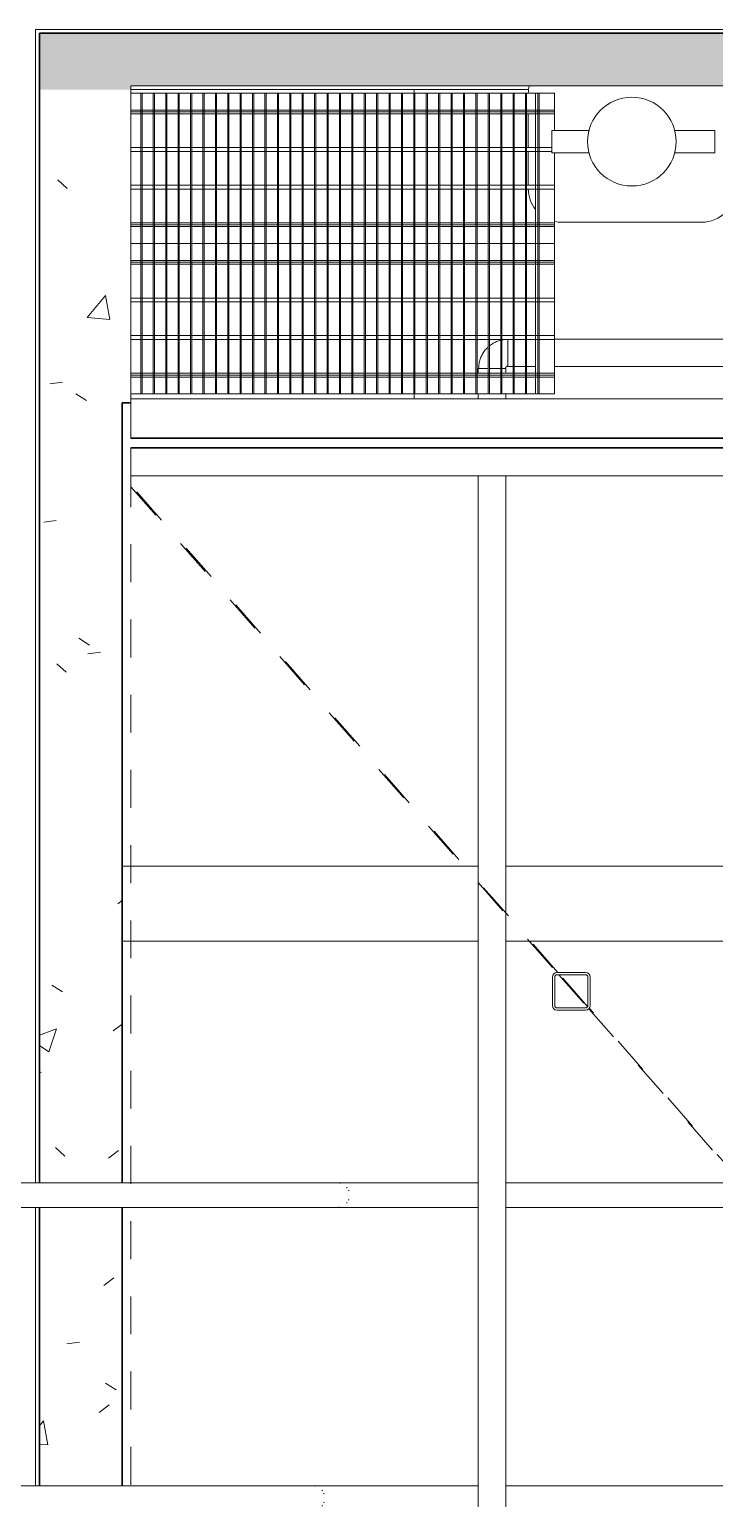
# Model space of a CAD drawing. Header units: metres. Extents: x -3 to 175, y -5 to 18.
# Drawn here: x 24.747 to 26.57, y 9.406 to 13.313 of the extents above; entities that cross this region are included whole.
import ezdxf

# ---------------------------------------------------------------- set-up
doc = ezdxf.new("R2010")
doc.units = ezdxf.units.M
doc.linetypes.add('Basculante', pattern=[0.003969, 0.002381, -0.001587])
for name, color, linetype, lineweight in [('A-GENM', 7, 'Continuous', 9), ('A-WALL', 7, 'Continuous', 9), ('A-WALL-PATT', 7, 'Continuous', 35), ('I-WALL', 7, 'Continuous', 9), ('P-PIPE', 7, 'Continuous', 9), ('S-BEAM', 7, 'Continuous', 9), ('S-COLS', 7, 'Continuous', 9)]:
    doc.layers.add(name, color=color, linetype=linetype, lineweight=lineweight)
pattern_1 = [(50, (30.7992, 0), (0.728738, -0.06376), [0.0762, -0.8382]), (355, (30.7992, 0), (-0.14097, 0.764224), [0.06096, -0.67056]), (100.451, (30.85994, -0.0053), (0.58777, 0.700469), [0.06476, -0.71236]), (46.184, (30.7992, 0.2032), (1.084314, -0.168175), [0.1143, -1.257]), (96.636, (30.8896, 0.1892), (0.94999, 0.989753), [0.09714, -1.069]), (351.184, (30.7992, 0.2032), (0.94969, 0.990147), [0.09144, -1.006]), (21, (30.9008, 0.1524), (0.606457, -0.409065), [0.0762, -0.8382]), (326, (30.9008, 0.1524), (0.247208, 0.73675), [0.06096, -0.67056]), (71.451, (30.95135, 0.1183), (0.85367, 0.327687), [0.06476, -0.71236]), (37.5, (30.7992, 0), (0.0123552, 0.3382243), [0.03353, -0.6289, 0.03353, -0.64719, -0.6731]), (37.5, (30.7992, 0), (0.0123552, 0.3382243), [-1.343, 0.03353, -0.63957]), (7.5, (30.7992, 0), (0.2672815, 0.4007255), [0.03353, -0.35458, 0.03353, -0.61366, -0.25654]), (7.5, (30.7992, 0), (0.2672815, 0.4007255), [-1.035, 0.03353, -0.22301]), (327.5, (30.57264, 0), (0.5423632, -0.0229212), [0.03353, -0.22047, 0.03353, -0.75895, -1.052]), (327.5, (30.57264, 0), (0.5423632, -0.0229212), [-1.046, 0.03353, -1.018]), (317.5, (30.47104, 0), (0.592516, 0.101701), [0.03353, -0.29667, 0.03353, -0.49276, -0.74676]), (317.5, (30.47104, 0), (0.592516, 0.101701), [-0.85649, 0.03353, -0.71323])]

# ---------------------------------------------------------------- blocks, each defined once
blk = doc.blocks.new('M_RVR_Grating - 0_40 x 1_15-2836585-N-Estancos')
at = {"layer": 'A-GENM'}
for p, q in [((-0.525, 0.2), (-0.5515, 0.2)), ((-0.5515, -0.2), (-0.5515, 0.2)), ((0.575, 0.2), (-0.5515, 0.2)), ((-0.5515, 0.2), (-0.5515, 0.15)), ((-0.522, 0.2), (-0.525, 0.2)), ((-0.525, 0.2), (-0.525, -0.2)), ((-0.525, -0.2), (-0.525, 0.2)), ((-0.522, -0.2), (-0.522, 0.2)), ((-0.489, 0.2), (-0.492, 0.2)), ((-0.492, 0.2), (-0.492, -0.2)), ((-0.489, -0.2), (-0.489, 0.2)), ((-0.456, 0.2), (-0.459, 0.2)), ((-0.459, 0.2), (-0.459, -0.2)), ((-0.456, -0.2), (-0.456, 0.2)), ((-0.423, 0.2), (-0.426, 0.2)), ((-0.426, 0.2), (-0.426, -0.2)), ((-0.423, -0.2), (-0.423, 0.2)), ((-0.39, 0.2), (-0.393, 0.2)), ((-0.393, 0.2), (-0.393, -0.2)), ((-0.39, -0.2), (-0.39, 0.2)), ((-0.357, 0.2), (-0.36, 0.2)), ((-0.36, 0.2), (-0.36, -0.2)), ((-0.357, -0.2), (-0.357, 0.2)), ((-0.324, 0.2), (-0.327, 0.2)), ((-0.327, 0.2), (-0.327, -0.2)), ((-0.324, -0.2), (-0.324, 0.2)), ((-0.291, 0.2), (-0.294, 0.2)), ((-0.294, 0.2), (-0.294, -0.2)), ((-0.291, -0.2), (-0.291, 0.2)), ((-0.258, 0.2), (-0.261, 0.2)), ((-0.261, 0.2), (-0.261, -0.2)), ((-0.258, -0.2), (-0.258, 0.2)), ((-0.225, 0.2), (-0.228, 0.2)), ((-0.228, 0.2), (-0.228, -0.2)), ((-0.225, -0.2), (-0.225, 0.2)), ((-0.192, 0.2), (-0.195, 0.2)), ((-0.195, 0.2), (-0.195, -0.2)), ((-0.192, -0.2), (-0.192, 0.2)), ((-0.159, 0.2), (-0.162, 0.2)), ((-0.162, 0.2), (-0.162, -0.2)), ((-0.159, -0.2), (-0.159, 0.2)), ((-0.126, 0.2), (-0.129, 0.2)), ((-0.129, 0.2), (-0.129, -0.2)), ((-0.126, -0.2), (-0.126, 0.2)), ((-0.093, 0.2), (-0.096, 0.2)), ((-0.096, 0.2), (-0.096, -0.2)), ((-0.093, -0.2), (-0.093, 0.2)), ((-0.06, 0.2), (-0.063, 0.2)), ((-0.063, 0.2), (-0.063, -0.2)), ((-0.06, -0.2), (-0.06, 0.2)), ((-0.027, 0.2), (-0.03, 0.2)), ((-0.03, 0.2), (-0.03, -0.2)), ((-0.027, -0.2), (-0.027, 0.2)), ((0.006, 0.2), (0.003, 0.2)), ((0.003, 0.2), (0.003, -0.2)), ((0.006, -0.2), (0.006, 0.2)), ((0.039, 0.2), (0.036, 0.2)), ((0.036, 0.2), (0.036, -0.2)), ((0.039, -0.2), (0.039, 0.2)), ((0.072, 0.2), (0.069, 0.2)), ((0.069, 0.2), (0.069, -0.2)), ((0.072, -0.2), (0.072, 0.2)), ((0.105, 0.2), (0.102, 0.2)), ((0.102, 0.2), (0.102, -0.2)), ((0.105, -0.2), (0.105, 0.2)), ((0.138, 0.2), (0.135, 0.2)), ((0.135, 0.2), (0.135, -0.2)), ((0.138, -0.2), (0.138, 0.2)), ((0.171, 0.2), (0.168, 0.2)), ((0.168, 0.2), (0.168, -0.2)), ((0.171, -0.2), (0.171, 0.2)), ((0.204, 0.2), (0.201, 0.2)), ((0.201, 0.2), (0.201, -0.2)), ((0.204, -0.2), (0.204, 0.2)), ((0.237, 0.2), (0.234, 0.2)), ((0.234, 0.2), (0.234, -0.2)), ((0.237, -0.2), (0.237, 0.2)), ((0.27, 0.2), (0.267, 0.2)), ((0.267, 0.2), (0.267, -0.2)), ((0.27, -0.2), (0.27, 0.2)), ((0.303, 0.2), (0.3, 0.2)), ((0.3, 0.2), (0.3, -0.1493)), ((0.303, -0.1493), (0.303, 0.2)), ((0.336, 0.2), (0.333, 0.2)), ((0.333, 0.2), (0.333, -0.1493)), ((0.336, -0.1493), (0.336, 0.2)), ((0.369, 0.2), (0.366, 0.2)), ((0.366, 0.2), (0.366, -0.1493)), ((0.369, -0.1493), (0.369, 0.2)), ((0.402, 0.2), (0.399, 0.2)), ((0.399, 0.2), (0.399, -0.1493)), ((0.402, -0.1493), (0.402, 0.2)), ((0.435, 0.2), (0.432, 0.2)), ((0.432, 0.2), (0.432, -0.1493)), ((0.435, -0.1493), (0.435, 0.2)), ((0.468, 0.2), (0.465, 0.2)), ((0.465, 0.2), (0.465, -0.1493)), ((0.468, -0.1493), (0.468, 0.2)), ((0.501, 0.2), (0.498, 0.2)), ((0.498, 0.2), (0.498, -0.1493)), ((0.501, -0.1493), (0.501, 0.2)), ((0.575, 0.2), (0.525, 0.2)), ((0.525, 0.2), (0.525, -0.2)), ((0.534, 0.2), (0.531, 0.2)), ((0.531, 0.2), (0.531, -0.2)), ((0.534, -0.2), (0.534, 0.2)), ((0.575, -0.2), (0.575, 0.2)), ((0.575, 0.15), (0.575, 0.2)), ((0.575, 0.155), (-0.5515, 0.155)), ((-0.5515, 0.15), (0.575, 0.15)), ((-0.5515, 0.145), (0.575, 0.145)), ((0.575, 0.055), (-0.5515, 0.055)), ((-0.5515, 0.045), (0.575, 0.045)), ((0.575, -0.045), (-0.5515, -0.045)), ((-0.5515, -0.055), (0.575, -0.055)), ((0.575, -0.145), (-0.5515, -0.145)), ((0.575, -0.15), (-0.5515, -0.15)), ((-0.5515, -0.15), (-0.5515, -0.2)), ((-0.5515, -0.155), (0.575, -0.155)), ((0.3, -0.15), (0.3, -0.2)), ((0.303, -0.2), (0.303, -0.15)), ((0.333, -0.15), (0.333, -0.2)), ((0.336, -0.2), (0.336, -0.15)), ((0.366, -0.15), (0.366, -0.2)), ((0.369, -0.2), (0.369, -0.15)), ((0.399, -0.1498), (0.399, -0.2)), ((0.402, -0.2), (0.402, -0.1498)), ((0.432, -0.1498), (0.432, -0.2)), ((0.435, -0.2), (0.435, -0.1498)), ((0.465, -0.1499), (0.465, -0.2)), ((0.468, -0.2), (0.468, -0.1499)), ((0.498, -0.1499), (0.498, -0.2)), ((0.501, -0.2), (0.501, -0.1499)), ((0.575, -0.2), (0.575, -0.15)), ((-0.5515, -0.2), (-0.525, -0.2)), ((-0.5515, -0.2), (0.575, -0.2)), ((-0.525, -0.2), (-0.522, -0.2)), ((-0.492, -0.2), (-0.489, -0.2)), ((-0.459, -0.2), (-0.456, -0.2)), ((-0.426, -0.2), (-0.423, -0.2)), ((-0.393, -0.2), (-0.39, -0.2)), ((-0.36, -0.2), (-0.357, -0.2)), ((-0.327, -0.2), (-0.324, -0.2)), ((-0.294, -0.2), (-0.291, -0.2)), ((-0.261, -0.2), (-0.258, -0.2)), ((-0.228, -0.2), (-0.225, -0.2)), ((-0.195, -0.2), (-0.192, -0.2)), ((-0.162, -0.2), (-0.159, -0.2)), ((-0.129, -0.2), (-0.126, -0.2)), ((-0.096, -0.2), (-0.093, -0.2)), ((-0.063, -0.2), (-0.06, -0.2)), ((-0.03, -0.2), (-0.027, -0.2)), ((0.003, -0.2), (0.006, -0.2)), ((0.036, -0.2), (0.039, -0.2)), ((0.069, -0.2), (0.072, -0.2)), ((0.102, -0.2), (0.105, -0.2)), ((0.135, -0.2), (0.138, -0.2)), ((0.168, -0.2), (0.171, -0.2)), ((0.201, -0.2), (0.204, -0.2)), ((0.234, -0.2), (0.237, -0.2)), ((0.267, -0.2), (0.27, -0.2)), ((0.3, -0.2), (0.303, -0.2)), ((0.333, -0.2), (0.336, -0.2)), ((0.366, -0.2), (0.369, -0.2)), ((0.399, -0.2), (0.402, -0.2)), ((0.432, -0.2), (0.435, -0.2)), ((0.465, -0.2), (0.468, -0.2)), ((0.498, -0.2), (0.501, -0.2)), ((0.525, -0.2), (0.575, -0.2)), ((0.531, -0.2), (0.534, -0.2))]:
    blk.add_line(p, q, dxfattribs=at)
blk = doc.blocks.new('M_RVR_Grating - 0_40 x 1_15-2836283-N-Estancos')
at = {"layer": 'A-GENM'}
for p, q in [((-0.525, 0.2), (-0.5515, 0.2)), ((-0.5515, -0.05), (-0.5515, 0.2)), ((0.575, 0.2), (-0.5515, 0.2)), ((-0.5515, 0.2), (-0.5515, 0.15)), ((-0.525, 0.2), (-0.525, -0.05)), ((-0.522, 0.2), (-0.525, 0.2)), ((-0.525, -0.05), (-0.525, 0.2)), ((-0.522, -0.05), (-0.522, 0.2)), ((-0.492, 0.2), (-0.492, -0.05)), ((-0.489, 0.2), (-0.492, 0.2)), ((-0.489, -0.05), (-0.489, 0.2)), ((-0.459, 0.2), (-0.459, -0.05)), ((-0.456, 0.2), (-0.459, 0.2)), ((-0.456, -0.05), (-0.456, 0.2)), ((-0.426, 0.2), (-0.426, -0.05)), ((-0.423, 0.2), (-0.426, 0.2)), ((-0.423, -0.05), (-0.423, 0.2)), ((-0.393, 0.2), (-0.393, -0.05)), ((-0.39, 0.2), (-0.393, 0.2)), ((-0.39, -0.05), (-0.39, 0.2)), ((-0.36, 0.2), (-0.36, -0.05)), ((-0.357, 0.2), (-0.36, 0.2)), ((-0.357, -0.05), (-0.357, 0.2)), ((-0.327, 0.2), (-0.327, -0.05)), ((-0.324, 0.2), (-0.327, 0.2)), ((-0.324, -0.05), (-0.324, 0.2)), ((-0.294, 0.2), (-0.294, -0.05)), ((-0.291, 0.2), (-0.294, 0.2)), ((-0.291, -0.05), (-0.291, 0.2)), ((-0.261, 0.2), (-0.261, -0.05)), ((-0.258, 0.2), (-0.261, 0.2)), ((-0.258, -0.05), (-0.258, 0.2)), ((-0.228, 0.2), (-0.228, -0.05)), ((-0.225, 0.2), (-0.228, 0.2)), ((-0.225, -0.05), (-0.225, 0.2)), ((-0.195, 0.2), (-0.195, -0.05)), ((-0.192, 0.2), (-0.195, 0.2)), ((-0.192, -0.05), (-0.192, 0.2)), ((-0.162, 0.2), (-0.162, -0.05)), ((-0.159, 0.2), (-0.162, 0.2)), ((-0.159, -0.05), (-0.159, 0.2)), ((-0.129, 0.2), (-0.129, -0.05)), ((-0.126, 0.2), (-0.129, 0.2)), ((-0.126, -0.05), (-0.126, 0.2)), ((-0.096, 0.2), (-0.096, -0.05)), ((-0.093, 0.2), (-0.096, 0.2)), ((-0.093, -0.05), (-0.093, 0.2)), ((-0.063, 0.2), (-0.063, -0.05)), ((-0.06, 0.2), (-0.063, 0.2)), ((-0.06, -0.05), (-0.06, 0.2)), ((-0.03, 0.2), (-0.03, -0.05)), ((-0.027, 0.2), (-0.03, 0.2)), ((-0.027, -0.05), (-0.027, 0.2)), ((0.003, 0.2), (0.003, -0.05)), ((0.006, 0.2), (0.003, 0.2)), ((0.006, -0.05), (0.006, 0.2)), ((0.036, 0.2), (0.036, -0.05)), ((0.039, 0.2), (0.036, 0.2)), ((0.039, -0.05), (0.039, 0.2)), ((0.069, 0.2), (0.069, -0.05)), ((0.072, 0.2), (0.069, 0.2)), ((0.072, -0.05), (0.072, 0.2)), ((0.102, 0.2), (0.102, -0.05)), ((0.105, 0.2), (0.102, 0.2)), ((0.105, -0.05), (0.105, 0.2)), ((0.135, 0.2), (0.135, -0.05)), ((0.138, 0.2), (0.135, 0.2)), ((0.138, -0.05), (0.138, 0.2)), ((0.168, 0.2), (0.168, -0.05)), ((0.171, 0.2), (0.168, 0.2)), ((0.171, -0.05), (0.171, 0.2)), ((0.201, 0.2), (0.201, -0.05)), ((0.204, 0.2), (0.201, 0.2)), ((0.204, -0.05), (0.204, 0.2)), ((0.234, 0.2), (0.234, -0.05)), ((0.237, 0.2), (0.234, 0.2)), ((0.237, -0.05), (0.237, 0.2)), ((0.267, 0.2), (0.267, -0.05)), ((0.27, 0.2), (0.267, 0.2)), ((0.27, -0.05), (0.27, 0.2)), ((0.3, 0.2), (0.3, -0.05)), ((0.303, 0.2), (0.3, 0.2)), ((0.303, -0.05), (0.303, 0.2)), ((0.333, 0.2), (0.333, -0.05)), ((0.336, 0.2), (0.333, 0.2)), ((0.336, -0.05), (0.336, 0.2)), ((0.366, 0.2), (0.366, -0.05)), ((0.369, 0.2), (0.366, 0.2)), ((0.369, -0.05), (0.369, 0.2)), ((0.399, 0.2), (0.399, -0.2)), ((0.402, 0.2), (0.399, 0.2)), ((0.402, -0.2), (0.402, 0.2)), ((0.432, 0.2), (0.432, -0.2)), ((0.435, 0.2), (0.432, 0.2)), ((0.435, -0.2), (0.435, 0.2)), ((0.465, 0.2), (0.465, -0.2)), ((0.468, 0.2), (0.465, 0.2)), ((0.468, -0.2), (0.468, 0.2)), ((0.498, 0.2), (0.498, -0.2)), ((0.501, 0.2), (0.498, 0.2)), ((0.501, -0.2), (0.501, 0.2)), ((0.525, 0.2), (0.525, -0.2)), ((0.575, 0.2), (0.525, 0.2)), ((0.531, 0.2), (0.531, -0.2)), ((0.534, 0.2), (0.531, 0.2)), ((0.534, -0.2), (0.534, 0.2)), ((0.575, 0.101), (0.575, 0.2)), ((0.575, 0.15), (0.575, 0.2)), ((0.575, 0.155), (-0.5515, 0.155)), ((-0.5515, 0.15), (0.575, 0.15)), ((-0.5515, 0.145), (0.575, 0.145)), ((0.5677, 0.055), (-0.5515, 0.055)), ((-0.5515, 0.045), (0.5677, 0.045)), ((0.575, -0.05), (0.575, 0.041)), ((0.575, -0.045), (-0.5515, -0.045)), ((-0.5515, -0.05), (-0.5515, -0.05)), ((-0.5515, -0.2), (-0.5515, -0.05)), ((-0.5515, -0.055), (0.575, -0.055)), ((-0.525, -0.05), (-0.525, -0.2)), ((-0.525, -0.2), (-0.525, -0.05)), ((-0.522, -0.2), (-0.522, -0.05)), ((-0.492, -0.05), (-0.492, -0.2)), ((-0.489, -0.2), (-0.489, -0.05)), ((-0.459, -0.05), (-0.459, -0.2)), ((-0.456, -0.2), (-0.456, -0.05)), ((-0.426, -0.05), (-0.426, -0.2)), ((-0.423, -0.2), (-0.423, -0.05)), ((-0.393, -0.05), (-0.393, -0.2)), ((-0.39, -0.2), (-0.39, -0.05)), ((-0.36, -0.05), (-0.36, -0.2)), ((-0.357, -0.2), (-0.357, -0.05)), ((-0.327, -0.05), (-0.327, -0.2)), ((-0.324, -0.2), (-0.324, -0.05)), ((-0.294, -0.05), (-0.294, -0.2)), ((-0.291, -0.2), (-0.291, -0.05)), ((-0.261, -0.05), (-0.261, -0.2)), ((-0.258, -0.2), (-0.258, -0.05)), ((-0.228, -0.05), (-0.228, -0.2)), ((-0.225, -0.2), (-0.225, -0.05)), ((-0.195, -0.05), (-0.195, -0.2)), ((-0.192, -0.2), (-0.192, -0.05)), ((-0.162, -0.05), (-0.162, -0.2)), ((-0.159, -0.2), (-0.159, -0.05)), ((-0.129, -0.05), (-0.129, -0.2)), ((-0.126, -0.2), (-0.126, -0.05)), ((-0.096, -0.05), (-0.096, -0.2)), ((-0.093, -0.2), (-0.093, -0.05)), ((-0.063, -0.05), (-0.063, -0.2)), ((-0.06, -0.2), (-0.06, -0.05)), ((-0.03, -0.05), (-0.03, -0.2)), ((-0.027, -0.2), (-0.027, -0.05)), ((0.003, -0.05), (0.003, -0.2)), ((0.006, -0.2), (0.006, -0.05)), ((0.036, -0.05), (0.036, -0.2)), ((0.039, -0.2), (0.039, -0.05)), ((0.069, -0.05), (0.069, -0.2)), ((0.072, -0.2), (0.072, -0.05)), ((0.102, -0.05), (0.102, -0.2)), ((0.105, -0.2), (0.105, -0.05)), ((0.135, -0.05), (0.135, -0.2)), ((0.138, -0.2), (0.138, -0.05)), ((0.168, -0.05), (0.168, -0.2)), ((0.171, -0.2), (0.171, -0.05)), ((0.201, -0.05), (0.201, -0.2)), ((0.204, -0.2), (0.204, -0.05)), ((0.234, -0.05), (0.234, -0.2)), ((0.237, -0.2), (0.237, -0.05)), ((0.267, -0.05), (0.267, -0.2)), ((0.27, -0.2), (0.27, -0.05)), ((0.3, -0.05), (0.3, -0.2)), ((0.303, -0.2), (0.303, -0.05)), ((0.333, -0.05), (0.333, -0.2)), ((0.336, -0.2), (0.336, -0.05)), ((0.366, -0.05), (0.366, -0.2)), ((0.369, -0.2), (0.369, -0.05)), ((0.575, -0.05), (0.575, -0.05)), ((0.575, -0.2), (0.575, -0.05)), ((0.575, -0.145), (-0.5515, -0.145)), ((0.575, -0.15), (-0.5515, -0.15)), ((-0.5515, -0.15), (-0.5515, -0.2)), ((-0.5515, -0.155), (0.575, -0.155)), ((0.575, -0.2), (0.575, -0.15)), ((-0.5515, -0.2), (-0.525, -0.2)), ((-0.5515, -0.2), (0.575, -0.2)), ((-0.525, -0.2), (-0.522, -0.2)), ((-0.492, -0.2), (-0.489, -0.2)), ((-0.459, -0.2), (-0.456, -0.2)), ((-0.426, -0.2), (-0.423, -0.2)), ((-0.393, -0.2), (-0.39, -0.2)), ((-0.36, -0.2), (-0.357, -0.2)), ((-0.327, -0.2), (-0.324, -0.2)), ((-0.294, -0.2), (-0.291, -0.2)), ((-0.261, -0.2), (-0.258, -0.2)), ((-0.228, -0.2), (-0.225, -0.2)), ((-0.195, -0.2), (-0.192, -0.2)), ((-0.162, -0.2), (-0.159, -0.2)), ((-0.129, -0.2), (-0.126, -0.2)), ((-0.096, -0.2), (-0.093, -0.2)), ((-0.063, -0.2), (-0.06, -0.2)), ((-0.03, -0.2), (-0.027, -0.2)), ((0.003, -0.2), (0.006, -0.2)), ((0.036, -0.2), (0.039, -0.2)), ((0.069, -0.2), (0.072, -0.2)), ((0.102, -0.2), (0.105, -0.2)), ((0.135, -0.2), (0.138, -0.2)), ((0.168, -0.2), (0.171, -0.2)), ((0.201, -0.2), (0.204, -0.2)), ((0.234, -0.2), (0.237, -0.2)), ((0.267, -0.2), (0.27, -0.2)), ((0.3, -0.2), (0.303, -0.2)), ((0.333, -0.2), (0.336, -0.2)), ((0.366, -0.2), (0.369, -0.2)), ((0.399, -0.2), (0.402, -0.2)), ((0.432, -0.2), (0.435, -0.2)), ((0.465, -0.2), (0.468, -0.2)), ((0.498, -0.2), (0.501, -0.2)), ((0.525, -0.2), (0.575, -0.2)), ((0.531, -0.2), (0.534, -0.2))]:
    blk.add_line(p, q, dxfattribs=at)
blk = doc.blocks.new('Bolardo - Bolardo-V11-N-Estancos')
at = {"layer": 'A-GENM'}
for p, q in [((0.2689, 0.1452), (-0.2765, 0.1452)), ((0.2717, 0.1229), (0.2717, -0.1278)), ((-0.2793, 0.071), (-0.2793, -0.0193)), ((-0.1171, 0.0268), (-0.2169, 0.0268)), ((-0.2169, -0.0332), (-0.2169, 0.0268)), ((0.2173, 0.0268), (0.1094, 0.0268)), ((0.2173, 0.0268), (0.2173, -0.0332)), ((-0.2793, -0.029), (-0.2793, -0.1193)), ((-0.2169, -0.0332), (-0.1171, -0.0332)), ((0.1094, -0.0332), (0.2173, -0.0332)), ((0.1817, -0.2178), (-0.1893, -0.2178))]:
    blk.add_line(p, q, dxfattribs=at)
for centre, radius, start, end in [((-0.1893, 0.1229), 0.09, 165.6795, 178.1686), ((0.1817, 0.1229), 0.09, 0, 14.3205), ((-0.0038, -0.0032), 0.118, 90, 270), ((-0.0038, -0.0032), 0.118, 0, 90), ((-0.0038, -0.0032), 0.118, 270, 0), ((-0.1893, -0.1278), 0.09, 180.7788, 218.2734), ((0.1817, -0.1278), 0.09, 270, 0), ((-0.1893, -0.1278), 0.09, 256.8636, 270)]:
    blk.add_arc(centre, radius, start, end, dxfattribs=at)
blk = doc.blocks.new('M_Estanque Alimentación-2 - M_Estanque Alimentación-2-3172305-N-Estancos')
at = {"layer": 'A-GENM', "color": 9, "linetype": 'Basculante', "true_color": 0xc0c0c0}
for p, q in [((-2.5594, 2.378), (2.6989, 2.378)), ((-2.5586, 2.378), (2.6943, 2.378)), ((2.6943, 2.378), (1.4025, 1.2447)), ((1.4026, 1.2422), (2.6989, 2.378)), ((2.6943, 2.378), (2.7233, 2.378)), ((2.7233, 2.378), (2.6989, 2.378)), ((1.3966, 1.2396), (1.3108, 1.1643)), ((1.3125, 1.1633), (1.3966, 1.237)), ((0.0917, 0.0935), (1.3078, 1.1591)), ((1.3065, 1.1605), (0.1017, 0.1035))]:
    blk.add_line(p, q, dxfattribs=at)
blk = doc.blocks.new('FCA_N_Columna de acero - 100x100mm-V29-N-Estancos')
at = {"layer": 'S-COLS'}
for p, q in [((-0.038, 0.05), (0.038, 0.05)), ((0.038, 0.044), (-0.038, 0.044)), ((-0.05, -0.038), (-0.05, 0.038)), ((-0.044, 0.038), (-0.044, -0.038)), ((0.044, -0.038), (0.044, 0.038)), ((0.05, 0.038), (0.05, -0.038)), ((-0.038, -0.044), (0.038, -0.044)), ((0.038, -0.05), (-0.038, -0.05))]:
    blk.add_line(p, q, dxfattribs=at)
for centre, radius, start, end in [((-0.038, 0.038), 0.012, 90, 180), ((-0.038, 0.038), 0.006, 90, 180), ((0.038, 0.038), 0.012, 360, 90), ((0.038, 0.038), 0.006, 360, 90), ((-0.038, -0.038), 0.012, 180, 270), ((-0.038, -0.038), 0.006, 180, 270), ((0.038, -0.038), 0.012, 270, 360), ((0.038, -0.038), 0.006, 270, 360)]:
    blk.add_arc(centre, radius, start, end, dxfattribs=at)
blk = doc.blocks.new('M_Tramo tube Alim-01 - M_Tramo tube Alim-01-V37-N-Estancos')
at = {"layer": 'P-PIPE'}
for p, q in [((-0.065, 0), (-0.065, -0.387)), ((0, -0.387), (0, 0))]:
    blk.add_line(p, q, dxfattribs=at)
at = {"layer": 'P-PIPE', "flags": 128}
for points in [[(-0.065, -1.0569), (-0.065, -1.0492), (-0.065, -1.0107), (-0.065, -0.9714), (-0.065, -0.9313), (-0.065, -0.8904), (-0.065, -0.8488), (-0.065, -0.8065), (-0.065, -0.7638), (-0.065, -0.7205), (-0.065, -0.6768), (-0.065, -0.6327), (-0.065, -0.5884), (-0.065, -0.5438), (-0.065, -0.4991), (-0.065, -0.4544), (-0.065, -0.4096), (-0.065, -0.387)], [(0, -0.387), (0, -0.4318), (0, -0.4765), (0, -0.5213), (0, -0.5659), (0, -0.6104), (0, -0.6546), (0, -0.6985), (0, -0.742), (0, -0.785), (0, -0.8275), (0, -0.8695), (0, -0.9107), (0, -0.9513), (0, -0.991), (0, -1.0299), (0, -1.0569)], [(-0.065, -1.5707), (-0.065, -1.5656), (-0.065, -1.5588), (-0.065, -1.5503), (-0.065, -1.54), (-0.065, -1.5279), (-0.065, -1.5142), (-0.065, -1.4987), (-0.065, -1.4816), (-0.065, -1.4628), (-0.065, -1.4425), (-0.065, -1.4205), (-0.065, -1.397), (-0.065, -1.372), (-0.065, -1.3456), (-0.065, -1.3177), (-0.065, -1.2884), (-0.065, -1.2578), (-0.065, -1.2259), (-0.065, -1.1928), (-0.065, -1.1586), (-0.065, -1.1299)], [(0, -1.1299), (0, -1.1408), (0, -1.1757), (0, -1.2094), (0, -1.2419), (0, -1.2731), (0, -1.3031), (0, -1.3317), (0, -1.3589), (0, -1.3846), (0, -1.4088), (0, -1.4316), (0, -1.4527), (0, -1.4723), (0, -1.4903), (0, -1.5066), (0, -1.5212), (0, -1.5341), (0, -1.5453), (0, -1.5547), (0, -1.5624), (0, -1.5683), (0, -1.5707)], [(-0.065, -1.5707), (-0.065, -1.5718), (-0.065, -1.5754), (-0.065, -1.5813), (-0.065, -1.5895), (-0.065, -1.6), (-0.065, -1.6129), (-0.065, -1.6281), (-0.065, -1.6455), (-0.065, -1.6651), (-0.065, -1.687), (-0.065, -1.7111), (-0.065, -1.7372), (-0.065, -1.7655), (-0.065, -1.7958), (-0.065, -1.8281), (-0.065, -1.8624), (-0.065, -1.8985), (-0.065, -1.9365), (-0.065, -1.9763), (-0.065, -2.0178), (-0.065, -2.0539)], [(0, -2.0539), (0, -2.0169), (0, -1.9755), (0, -1.9358), (0, -1.8978), (0, -1.8617), (0, -1.8275), (0, -1.7952), (0, -1.7649), (0, -1.7367), (0, -1.7106), (0, -1.6866), (0, -1.6647), (0, -1.6451), (0, -1.6277), (0, -1.6126), (0, -1.5998), (0, -1.5893), (0, -1.5811), (0, -1.5753), (0, -1.5718), (0, -1.5707)], [(-0.065, -2.0539), (-0.065, -2.0609), (-0.065, -2.1056), (-0.065, -2.1517), (-0.065, -2.1994), (-0.065, -2.2483), (-0.065, -2.2986), (-0.065, -2.35), (-0.065, -2.4026), (-0.065, -2.4561), (-0.065, -2.5106), (-0.065, -2.566), (-0.065, -2.6222), (-0.065, -2.679), (-0.065, -2.7364), (-0.065, -2.7943), (-0.065, -2.8526), (-0.065, -2.91)], [(0, -2.91), (0, -2.8514), (0, -2.7931), (0, -2.7352), (0, -2.6778), (0, -2.621), (0, -2.5649), (0, -2.5096), (0, -2.4551), (0, -2.4015), (0, -2.349), (0, -2.2976), (0, -2.2473), (0, -2.1984), (0, -2.1508), (0, -2.1047), (0, -2.06), (0, -2.0539)]]:
    blk.add_lwpolyline(points, dxfattribs=at)
at = {"layer": 'P-PIPE'}
for start_param, end_param in [(1.570796, 4.712389), (4.712389, 7.853982)]:
    blk.add_ellipse((-0.0325, -2.91), major_axis=(0.0325, 0), ratio=0.091457, start_param=start_param, end_param=end_param, dxfattribs=at)
for points in [[(-0.0325, -0.3881), (-0.0363, -0.3881), (-0.0438, -0.388), (-0.0538, -0.3878), (-0.0612, -0.3876), (-0.0652, -0.3872), (-0.0652, -0.387), (-0.0645, -0.3869)], [(-0.0005, -0.3869), (0.0002, -0.387), (0.0002, -0.3872), (-0.0038, -0.3876), (-0.0112, -0.3878), (-0.0212, -0.388), (-0.0287, -0.3881), (-0.0325, -0.3881)], [(-0.0519, -1.5446), (-0.0524, -1.545), (-0.0529, -1.5454), (-0.0534, -1.5458)], [(-0.0436, -1.5401), (-0.0442, -1.5403), (-0.0448, -1.5406), (-0.0454, -1.5408)], [(-0.0196, -1.5408), (-0.0202, -1.5406), (-0.0208, -1.5403), (-0.0214, -1.5401)], [(-0.0116, -1.5458), (-0.0121, -1.5453), (-0.0126, -1.545), (-0.0131, -1.5446)], [(0, -1.5707), (0, -1.5688), (-0.0002, -1.5669), (-0.0005, -1.565)]]:
    blk.add_open_spline(points, degree=3, dxfattribs=at)
blk.add_open_spline([(-0.0642, -1.5636), (-0.0643, -1.5641), (-0.065, -1.5674), (-0.0651, -1.5708), (-0.0649, -1.5738)], degree=3, knots=[0.4303989, 0.4303989, 0.4303989, 0.4303989, 0.4444444, 0.5304899, 0.5304899, 0.5304899, 0.5304899], dxfattribs=at)
blk = doc.blocks.new('M_RVR_Codo material - CO - Codo-V61-N-Estancos')
at = {"layer": 'P-PIPE', "flags": 128}
for points in [[(-0.0357, 0.042), (-0.0357, 0.0418), (-0.0357, 0.0415), (-0.0357, 0.0413), (-0.0358, 0.041), (-0.0358, 0.0408), (-0.0359, 0.0405), (-0.0359, 0.0403), (-0.036, 0.0401), (-0.0361, 0.0398), (-0.0362, 0.0396), (-0.0363, 0.0393), (-0.0364, 0.0391), (-0.0365, 0.0389), (-0.0367, 0.0387), (-0.0368, 0.0385), (-0.037, 0.0383), (-0.0371, 0.0381), (-0.0373, 0.0379), (-0.0374, 0.0377), (-0.0376, 0.0375), (-0.0378, 0.0373), (-0.038, 0.0372), (-0.0382, 0.037), (-0.0384, 0.0368), (-0.0386, 0.0367), (-0.0388, 0.0366), (-0.0391, 0.0364), (-0.0393, 0.0363), (-0.0395, 0.0362), (-0.0397, 0.0361), (-0.04, 0.036), (-0.0402, 0.036), (-0.0405, 0.0359), (-0.0407, 0.0358), (-0.041, 0.0358), (-0.0412, 0.0358), (-0.0415, 0.0357), (-0.0417, 0.0357), (-0.042, 0.0357), (-0.042, 0.0357)], [(0.01, -0.0157), (0.0115, -0.0143), (0.0137, -0.0121), (0.0158, -0.0098), (0.0179, -0.0075), (0.0198, -0.0051), (0.0216, -0.0025), (0.0234, 0), (0.025, 0.0027), (0.0265, 0.0054), (0.0279, 0.0082), (0.0292, 0.011), (0.0304, 0.0139), (0.0315, 0.0168), (0.0324, 0.0198), (0.0333, 0.0228), (0.034, 0.0258), (0.0346, 0.0288), (0.035, 0.0319), (0.0354, 0.035), (0.0356, 0.0381), (0.0357, 0.0412), (0.0357, 0.042)], [(-0.0358, -0.0355), (-0.0327, -0.0351), (-0.0297, -0.0347), (-0.0266, -0.0342)], [(-0.023, -0.0333), (-0.0206, -0.0327), (-0.0176, -0.0318), (-0.0147, -0.0307), (-0.0118, -0.0296), (-0.0089, -0.0283), (-0.0061, -0.0269), (-0.0034, -0.0254), (-0.0008, -0.0238), (0.0019, -0.0221), (0.0044, -0.0203), (0.0068, -0.0184)]]:
    blk.add_lwpolyline(points, dxfattribs=at)
blk = doc.blocks.new('M_Tramo tube Alim-01 - M_Tramo tube Alim-01-V65-N-Estancos')
at = {"layer": 'P-PIPE'}
for p, q in [((-0.065, 0), (-0.065, -0.0023)), ((-0.065, -0.0145), (-0.065, -0.0611)), ((0, -0.0025), (0, 0)), ((0, -0.0613), (0, -0.0147)), ((-0.065, -0.0733), (-0.065, -0.387)), ((0, -0.387), (0, -0.0735))]:
    blk.add_line(p, q, dxfattribs=at)
at = {"layer": 'P-PIPE', "flags": 128}
for points in [[(-0.065, -1.1227), (-0.065, -1.0867), (-0.065, -1.0492), (-0.065, -1.0107), (-0.065, -0.9714), (-0.065, -0.9313), (-0.065, -0.8904), (-0.065, -0.8488), (-0.065, -0.8065), (-0.065, -0.7638), (-0.065, -0.7205), (-0.065, -0.6768), (-0.065, -0.6327), (-0.065, -0.5884), (-0.065, -0.5438), (-0.065, -0.4991), (-0.065, -0.4544), (-0.065, -0.4096), (-0.065, -0.387)], [(0, -0.387), (0, -0.4318), (0, -0.4765), (0, -0.5213), (0, -0.5659), (0, -0.6104), (0, -0.6546), (0, -0.6985), (0, -0.742), (0, -0.785), (0, -0.8275), (0, -0.8695), (0, -0.9107), (0, -0.9513), (0, -0.991), (0, -1.0299), (0, -1.0679), (0, -1.1049), (0, -1.1227)], [(-0.065, -1.5707), (-0.065, -1.5656), (-0.065, -1.5588), (-0.065, -1.5503), (-0.065, -1.54), (-0.065, -1.5279), (-0.065, -1.5142), (-0.065, -1.4987), (-0.065, -1.4816), (-0.065, -1.4628), (-0.065, -1.4425), (-0.065, -1.4205), (-0.065, -1.397), (-0.065, -1.372), (-0.065, -1.3456), (-0.065, -1.3177), (-0.065, -1.2884), (-0.065, -1.2578), (-0.065, -1.2259), (-0.065, -1.1957)], [(0, -1.1957), (0, -1.2094), (0, -1.2419), (0, -1.2731), (0, -1.3031), (0, -1.3317), (0, -1.3589), (0, -1.3846), (0, -1.4088), (0, -1.4316), (0, -1.4527), (0, -1.4723), (0, -1.4903), (0, -1.5066), (0, -1.5212), (0, -1.5341), (0, -1.5453), (0, -1.5547), (0, -1.5624), (0, -1.5683), (0, -1.5707)], [(-0.065, -1.5707), (-0.065, -1.5718), (-0.065, -1.5754), (-0.065, -1.5813), (-0.065, -1.5895), (-0.065, -1.6), (-0.065, -1.6129), (-0.065, -1.6281), (-0.065, -1.6455), (-0.065, -1.6651), (-0.065, -1.687), (-0.065, -1.7111), (-0.065, -1.7372), (-0.065, -1.7655), (-0.065, -1.7958), (-0.065, -1.8281), (-0.065, -1.8624), (-0.065, -1.8985), (-0.065, -1.9365), (-0.065, -1.9763), (-0.065, -2.0178), (-0.065, -2.0609), (-0.065, -2.1056), (-0.065, -2.1197)], [(0, -2.1197), (0, -2.1047), (0, -2.06), (0, -2.0169), (0, -1.9755), (0, -1.9358), (0, -1.8978), (0, -1.8617), (0, -1.8275), (0, -1.7952), (0, -1.7649), (0, -1.7367), (0, -1.7106), (0, -1.6866), (0, -1.6647), (0, -1.6451), (0, -1.6277), (0, -1.6126), (0, -1.5998), (0, -1.5893), (0, -1.5811), (0, -1.5753), (0, -1.5718), (0, -1.5707)], [(-0.065, -2.1197), (-0.065, -2.1517), (-0.065, -2.1994), (-0.065, -2.2483), (-0.065, -2.2986), (-0.065, -2.35), (-0.065, -2.4026), (-0.065, -2.4561), (-0.065, -2.5106), (-0.065, -2.566), (-0.065, -2.6222), (-0.065, -2.679), (-0.065, -2.7364), (-0.065, -2.7943), (-0.065, -2.8526), (-0.065, -2.91)], [(0, -2.91), (0, -2.8514), (0, -2.7931), (0, -2.7352), (0, -2.6778), (0, -2.621), (0, -2.5649), (0, -2.5096), (0, -2.4551), (0, -2.4015), (0, -2.349), (0, -2.2976), (0, -2.2473), (0, -2.1984), (0, -2.1508), (0, -2.1197)]]:
    blk.add_lwpolyline(points, dxfattribs=at)
at = {"layer": 'P-PIPE'}
for start_param, end_param in [(1.570796, 4.712389), (4.712389, 7.853982)]:
    blk.add_ellipse((-0.0325, -2.91), major_axis=(0.0325, 0), ratio=0.091457, start_param=start_param, end_param=end_param, dxfattribs=at)
for points in [[(-0.0325, -0.3881), (-0.0363, -0.3881), (-0.0438, -0.388), (-0.0538, -0.3878), (-0.0612, -0.3876), (-0.0652, -0.3872), (-0.0652, -0.387), (-0.0645, -0.3869)], [(-0.0005, -0.3869), (0.0002, -0.387), (0.0002, -0.3872), (-0.0038, -0.3876), (-0.0112, -0.3878), (-0.0212, -0.388), (-0.0287, -0.3881), (-0.0325, -0.3881)], [(-0.0519, -1.5446), (-0.0524, -1.545), (-0.0529, -1.5454), (-0.0534, -1.5458)], [(-0.0436, -1.5401), (-0.0442, -1.5403), (-0.0448, -1.5406), (-0.0454, -1.5408)], [(-0.0196, -1.5408), (-0.0202, -1.5406), (-0.0208, -1.5403), (-0.0214, -1.5401)], [(-0.0116, -1.5458), (-0.0121, -1.5453), (-0.0126, -1.545), (-0.0131, -1.5446)], [(0, -1.5707), (0, -1.5688), (-0.0002, -1.5669), (-0.0005, -1.565)]]:
    blk.add_open_spline(points, degree=3, dxfattribs=at)
blk.add_open_spline([(-0.0642, -1.5636), (-0.0643, -1.5641), (-0.065, -1.5674), (-0.0651, -1.5708), (-0.0649, -1.5738)], degree=3, knots=[0.4303989, 0.4303989, 0.4303989, 0.4303989, 0.4444444, 0.5304899, 0.5304899, 0.5304899, 0.5304899], dxfattribs=at)

msp = doc.modelspace()

# ---------------------------------------------------------------- hatches: boundary and pattern name
at = {"layer": 'A-WALL-PATT', "lineweight": 9}
h = msp.add_hatch(dxfattribs=at)
h.set_pattern_fill('FP_1', color=256, style=0, pattern_type=2)
h.set_pattern_definition(pattern_1)
h.paths.add_polyline_path([(48.5973, 13.1528), (48.5973, 13.3028), (44.3327, 13.3017), (44.3118, 13.3), (43.4122, 13.3009), (43.3947, 13.3028), (31.4822, 13.3028), (31.4822, 13.1528), (48.2507, 13.1528)])
h.paths.add_polyline_path([(31.3138, 13.1528), (31.4122, 13.1528), (31.4122, 13.3028), (30.8122, 13.3028), (30.8122, 13.1528), (31.2001, 13.1528)])
h.paths.add_polyline_path([(30.7422, 13.1528), (30.7422, 13.3028), (24.7736, 13.3028), (24.7736, 13.1528), (25.0172, 13.1528), (25.0172, 13.1627), (29.8523, 13.1627), (29.8523, 13.1528), (30.7422, 13.1528)])
h = msp.add_hatch(dxfattribs=at)
h.set_pattern_fill('FP_1', color=256, style=0, pattern_type=2)
h.set_pattern_definition(pattern_1)
h.paths.add_polyline_path([(24.9936, -0.027), (24.9936, 3.0387), (24.7736, 3.0384), (24.7736, -0.027)])
h.paths.add_polyline_path([(24.7736, 3.1033), (24.9936, 3.1034), (24.9936, 3.8511), (24.7736, 3.8508), (24.7736, 3.1033)])
h.paths.add_polyline_path([(24.7743, 3.9157), (24.9936, 3.9158), (24.9936, 4.8287), (24.7736, 4.8287), (24.7736, 3.9157)])
h.paths.add_polyline_path([(24.7736, 4.8937), (24.9936, 4.8937), (24.9936, 5.8481), (24.813, 5.8491), (24.813, 5.9111), (24.9936, 5.9111), (24.9936, 6.1391), (24.813, 6.1391), (24.813, 6.2121), (24.9936, 6.2121), (24.9936, 6.93), (24.813, 6.93), (24.813, 7.0031), (24.9936, 7.0031), (24.9936, 7.255), (24.813, 7.2561), (24.813, 7.318), (24.9936, 7.318), (24.9936, 8.4154), (24.7736, 8.4154), (24.7736, 4.9051)])
h.paths.add_polyline_path([(24.7736, 8.4804), (24.9936, 8.4804), (24.9936, 9.3746), (24.7736, 9.3744), (24.7736, 8.7565)])
h.paths.add_polyline_path([(24.7997, 9.4393), (24.9936, 9.4394), (24.9936, 10.1802), (24.7736, 10.1802), (24.7736, 9.4393), (24.7872, 9.4393)])
h.paths.add_polyline_path([(24.8655, 10.2451), (24.9936, 10.2451), (24.9936, 13.1528), (24.7736, 13.1528), (24.7736, 10.2451), (24.853, 10.2451)])

# ---------------------------------------------------------------- linework, layer by layer
at = {"layer": 'A-WALL'}
for p, q in [((29.1781, 12.3304), (25.0172, 12.3304)), ((25.0172, 12.3304), (25.0172, 12.2254))]:
    msp.add_line(p, q, dxfattribs=at)
at = {"layer": 'I-WALL'}
for p, q in [((24.7636, 13.3128), (30.7172, 13.3128)), ((24.7636, 10.245), (24.7636, 13.3128)), ((26.0767, 13.1627), (25.0172, 13.1627)), ((25.0172, 13.1528), (25.0172, 13.1627)), ((26.0749, 13.1528), (25.0172, 13.1528)), ((25.0172, 12.2004), (25.0172, 12.1254)), ((29.7206, 12.1254), (25.0172, 12.1254)), ((24.7636, 9.4391), (24.7636, 10.1804))]:
    msp.add_line(p, q, dxfattribs=at)
at = {"layer": 'I-WALL', "lineweight": 35}
for p, q in [((24.7736, 13.3028), (30.7172, 13.3028)), ((24.7736, 13.3028), (24.7736, 10.245)), ((24.9936, 10.2451), (24.9936, 12.3199)), ((29.8425, 12.2254), (25.0172, 12.2254)), ((29.8175, 12.2004), (25.0172, 12.2004)), ((24.7736, 10.1804), (24.7736, 9.439)), ((24.9936, 9.4393), (24.9936, 10.1802))]:
    msp.add_line(p, q, dxfattribs=at)
at = {"layer": 'P-PIPE'}
for p, q in [((26.0197, 12.4881), (26.0197, 12.4163)), ((26.8545, 12.4894), (26.1436, 12.4894)), ((25.9411, 12.4108), (25.9411, 12.3982)), ((25.9676, 12.4108), (25.9411, 12.4108)), ((26.0008, 12.4108), (25.9713, 12.4108)), ((26.0141, 12.4108), (26.0037, 12.4108)), ((26.0141, 12.3982), (26.0141, 12.4108)), ((26.0197, 12.4163), (26.0336, 12.4163)), ((26.0366, 12.4163), (26.0666, 12.4163)), ((26.0696, 12.4163), (26.0936, 12.4163)), ((26.1436, 12.4163), (26.8545, 12.4163)), ((25.9411, 12.3433), (25.9411, 12.3304)), ((26.0141, 12.3304), (26.0141, 12.3433)), ((25.9411, 12.1243), (25.9411, 8.0759)), ((26.0141, 8.0759), (26.0141, 12.1254))]:
    msp.add_line(p, q, dxfattribs=at)
at = {"layer": 'S-BEAM'}
for p, q in [((25.0172, 11.0877), (24.9936, 11.0877)), ((25.9411, 11.0877), (25.0172, 11.0877)), ((28.8056, 11.0877), (26.0141, 11.0877)), ((24.9936, 10.8877), (25.0172, 10.8877)), ((25.0172, 10.8877), (25.9411, 10.8877)), ((26.0141, 10.8877), (28.8056, 10.8877))]:
    msp.add_line(p, q, dxfattribs=at)
at = {"layer": 'S-COLS'}
for p, q in [((25.0172, 13.1528), (25.0172, 13.1433)), ((25.7708, 13.1528), (25.7708, 13.1433)), ((25.0172, 12.3433), (25.0172, 12.3304)), ((25.7708, 12.3433), (25.7708, 12.3304))]:
    msp.add_line(p, q, dxfattribs=at)
at = {"layer": 'S-COLS', "lineweight": 35}
msp.add_line((24.9936, 12.3199), (25.0172, 12.3199), dxfattribs=at)

# ---------------------------------------------------------------- block references
at = {"layer": 'A-GENM'}
for name, p in [('M_RVR_Grating - 0_40 x 1_15-2836283-N-Estancos', (25.5686, 12.9433)), ('Bolardo - Bolardo-V11-N-Estancos', (26.3533, 13.0175)), ('M_RVR_Grating - 0_40 x 1_15-2836585-N-Estancos', (25.5686, 12.5433))]:
    msp.add_blockref(name, p, dxfattribs=at)
at = {"layer": 'A-GENM', "color": 9, "linetype": 'Basculante', "true_color": 0xc0c0c0, "rotation": 89.9999999999999}
msp.add_blockref('M_Estanque Alimentación-2 - M_Estanque Alimentación-2-3172305-N-Estancos', (27.3951, 9.402), dxfattribs=at)
at = {"layer": 'P-PIPE'}
for name, p, rotation in [('M_RVR_Codo material - CO - Codo-V61-N-Estancos', (25.9776, 12.4528), 180), ('M_Tramo tube Alim-01 - M_Tramo tube Alim-01-V65-N-Estancos', (27.1369, 10.1801), 269.9999999999997), ('M_Tramo tube Alim-01 - M_Tramo tube Alim-01-V37-N-Estancos', (27.071, 9.3744), 269.9999999999997)]:
    msp.add_blockref(name, p, dxfattribs=dict(at, rotation=rotation))
at = {"layer": 'S-COLS'}
msp.add_blockref('FCA_N_Columna de acero - 100x100mm-V29-N-Estancos', (26.1885, 10.7547), dxfattribs=at)

doc.saveas('drawing.dxf')
